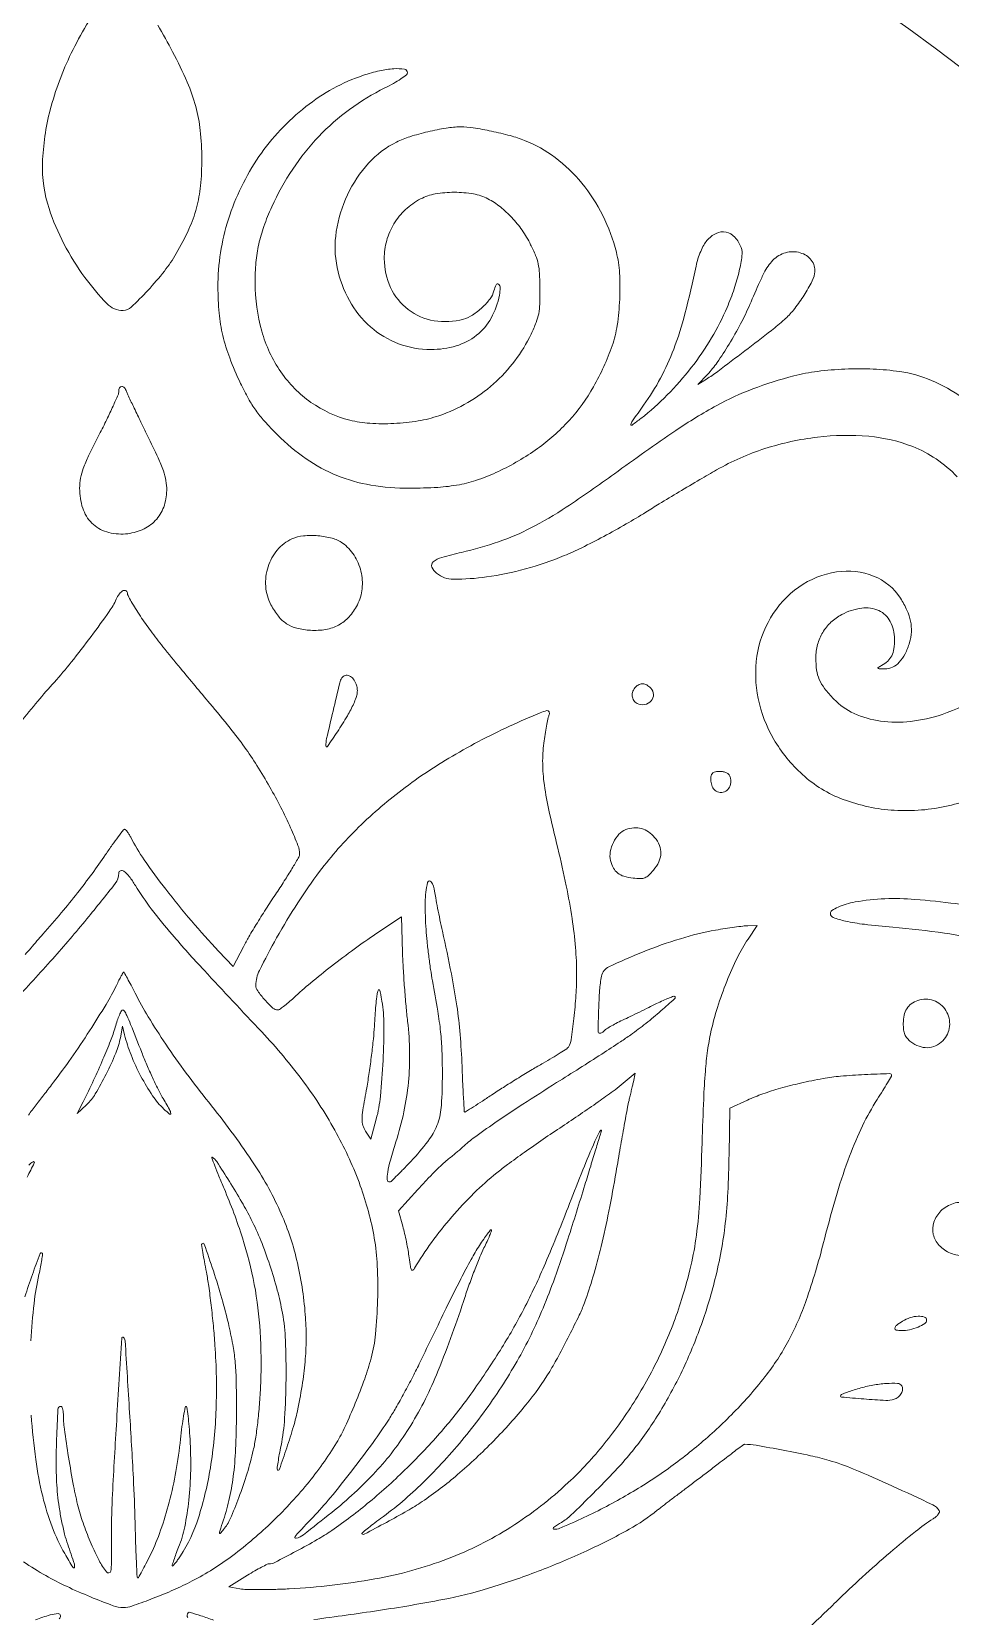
# Model space of a CAD drawing. Header units: millimetres. Extents: x 56222 to 3066687, y -650199 to -121287.
# Drawn here: x 137805.63 to 137811.05, y -183366.03 to -183356.67 of the extents above; entities that cross this region are included whole.
import ezdxf

# ---------------------------------------------------------------- set-up
doc = ezdxf.new("R2010")
doc.units = ezdxf.units.MM
doc.header["$MEASUREMENT"] = 0
doc.layers.add('FURNITURE', color=32, linetype='Continuous', lineweight=9)

msp = doc.modelspace()

# ---------------------------------------------------------------- linework, layer by layer
at = {"layer": 'FURNITURE', "lineweight": 0}
for points in [[(137806.0588, -183356.4722, 0.041078), (137805.8643, -183356.7984, 0.049917), (137805.7404, -183357.1319, 0.055839), (137805.6947, -183357.4464, 0.087744), (137805.7333, -183357.716, 0.041307), (137805.821, -183357.9235, 0.036697), (137805.9446, -183358.1227, 0.035566), (137806.0745, -183358.2768, 0.20259), (137806.1711, -183358.3176, 0.193386), (137806.2177, -183358.2988, 0.014208), (137806.3164, -183358.1987, 0.020709), (137806.4139, -183358.0849, 0.035893), (137806.4837, -183357.9819, 0.023507), (137806.5581, -183357.8377, 0.041404), (137806.6036, -183357.7117, 0.041901), (137806.6274, -183357.581, 0.024739), (137806.6349, -183357.4224, 0.025427), (137806.6259, -183357.2543, 0.040442), (137806.5994, -183357.1127, 0.036931), (137806.5485, -183356.9685, 0.01738), (137806.4628, -183356.7903, 0.012458), (137806.3745, -183356.6316, 0.013539)], [(137811.1249, -183358.8328, 0.051744), (137810.9413, -183358.7307, 0.065211), (137810.7544, -183358.6782, 0.025507), (137810.5985, -183358.6637, 0.020713), (137810.4307, -183358.6637, 0.021127), (137810.2684, -183358.6772, 0.032337), (137810.1299, -183358.7039, 0.026353), (137809.8864, -183358.7813, 0.034717), (137809.6747, -183358.8784, 0.025044), (137809.432, -183359.027, 0.007109), (137809.07, -183359.2819, -0.010065), (137808.7864, -183359.4791, -0.028003), (137808.5774, -183359.602, -0.03555), (137808.3865, -183359.6837, -0.027369), (137808.1686, -183359.7461, 0.014009), (137808.0516, -183359.7762, 0.103781), (137808.0009, -183359.803, 0.325291), (137807.9933, -183359.8331, 0.128016), (137808.0202, -183359.8695, 0.172515), (137808.1209, -183359.905, 0.033656), (137808.3159, -183359.8914, 0.033296), (137808.5452, -183359.844, 0.030194), (137808.7741, -183359.7654, 0.016671), (137808.8775, -183359.7187, 0.007995), (137809.007, -183359.6523, 0.007918), (137809.1401, -183359.5786, 0.011235), (137809.2558, -183359.5086, -0.005339), (137809.3336, -183359.4603, -0.00165), (137809.4517, -183359.3892, -0.001714), (137809.5748, -183359.3163, -0.003327), (137809.6737, -183359.259, -0.051576), (137809.9585, -183359.1334, -0.048625), (137810.2687, -183359.0657, -0.05082), (137810.5711, -183359.0608, -0.072373), (137810.8323, -183359.1219, -0.057217), (137810.9688, -183359.1945, -0.048129), (137811.0943, -183359.3, -0.048494)], [(137811.24, -183360.5919, -0.05918), (137811.0044, -183360.7034, -0.052315), (137810.8185, -183360.7449, -0.064018), (137810.6405, -183360.7425, -0.071286), (137810.4852, -183360.6974, -0.095238), (137810.3657, -183360.6128, -0.024792), (137810.3106, -183360.5495, -0.063676), (137810.2795, -183360.4975, -0.069605), (137810.264, -183360.4422, -0.034372), (137810.2593, -183360.3692, -0.064176), (137810.2697, -183360.2902, -0.069942), (137810.2999, -183360.2189, -0.070405), (137810.3483, -183360.159, -0.066354), (137810.4123, -183360.1134, -0.085468), (137810.5298, -183360.0752, -0.145864), (137810.6311, -183360.09, -0.166814), (137810.6988, -183360.1551, -0.119223), (137810.7238, -183360.2582, -0.034326), (137810.7198, -183360.3159, -0.080526), (137810.7071, -183360.3572, -0.093708), (137810.6836, -183360.3885, -0.059543), (137810.6463, -183360.415, 0.013698), (137810.6268, -183360.4264, 0.490466), (137810.6264, -183360.4309, 0.185357), (137810.6332, -183360.4337, 0.004914), (137810.6666, -183360.4344, 0.114434), (137810.7118, -183360.4244, 0.093031), (137810.752, -183360.395, 0.073839), (137810.7857, -183360.3462, 0.041935), (137810.8121, -183360.2793, 0.05978), (137810.823, -183360.2161, 0.063174), (137810.8184, -183360.1534, 0.056396), (137810.7972, -183360.088, 0.034948), (137810.7589, -183360.017, 0.15909), (137810.6004, -183359.8862, 0.13188), (137810.3821, -183359.8616, 0.116284), (137810.159, -183359.9511, 0.107337), (137809.9917, -183360.1329, 0.096109), (137809.9118, -183360.3598, 0.087105), (137809.9185, -183360.6085, 0.082782), (137810.0113, -183360.8507, 0.075571), (137810.18, -183361.0584, 0.095403), (137810.4212, -183361.2056, 0.07439), (137810.7222, -183361.2694, 0.071517), (137811.0403, -183361.2432, 0.075946), (137811.3311, -183361.1282, 0.019761)], [(137805.5926, -183362.1211, -0.000442), (137805.6255, -183362.0832, -0.00044), (137805.662, -183362.0414, -0.000502), (137805.697, -183362.0014, 0.005823), (137805.8056, -183361.8748, 0.007769), (137805.9011, -183361.7572, 0.00834), (137805.9869, -183361.6441, 0.009035), (137806.0667, -183361.5312, -0.004796), (137806.1064, -183361.4739, -0.007582), (137806.1417, -183361.4256, -0.002745), (137806.1726, -183361.385, -0.232463), (137806.1794, -183361.3817, -0.212001), (137806.1851, -183361.3842, -0.022689), (137806.1945, -183361.3956, -0.0248), (137806.2048, -183361.4109, -0.017452), (137806.215, -183361.429, 0.032749), (137806.2952, -183361.5626, 0.01286), (137806.4222, -183361.736, 0.012326), (137806.5739, -183361.9227, 0.012418), (137806.7343, -183362.1011), (137806.8203, -183362.1923), (137806.8803, -183362.0753, -0.014362), (137806.9125, -183362.0168, -0.004866), (137806.9626, -183361.9334, -0.004834), (137807.0197, -183361.8423, -0.005538), (137807.0762, -183361.7564, 0.005645), (137807.1282, -183361.6771, 0.008243), (137807.1721, -183361.606, 0.004593), (137807.2075, -183361.5454, 0.130301), (137807.2121, -183361.528, 0.093809), (137807.2026, -183361.4779, 0.010945), (137807.1585, -183361.3725, 0.013269), (137807.1012, -183361.2521, 0.012394), (137807.0363, -183361.1321, 0.010168), (137806.9596, -183361.0044, 0.015236), (137806.8871, -183360.8965, 0.013391), (137806.8015, -183360.7837, 0.005842), (137806.6822, -183360.6384, -0.001329), (137806.5082, -183360.4303, -0.005551), (137806.4052, -183360.3036, -0.009004), (137806.3335, -183360.21, -0.012215), (137806.2724, -183360.1228, -0.007196), (137806.2433, -183360.0776, -0.010122), (137806.2187, -183360.0365, -0.006723), (137806.1995, -183360.0015, -0.123254), (137806.1964, -183359.9893, 0.24288), (137806.1883, -183359.9735, 0.279555), (137806.1715, -183359.9723, 0.111842), (137806.1486, -183359.9914, 0.059045), (137806.1296, -183360.0235, -0.050217), (137806.0889, -183360.095, -0.005968), (137805.9814, -183360.2426, -0.007773), (137805.864, -183360.3949, -0.014884), (137805.7644, -183360.5126, 0.008236), (137805.6666, -183360.6252, 0.006323), (137805.5634, -183360.7512, 0.00644)], [(137805.5819, -183365.7076, 0.019565), (137805.7145, -183365.7897, 0.018811), (137805.8353, -183365.8523, 0.012598), (137805.9776, -183365.915, 0.009528), (137806.1114, -183365.9671, 0.08818), (137806.1723, -183365.9779, 0.082537), (137806.222, -183365.9696, 0.008673), (137806.3333, -183365.9294, 0.011451), (137806.4544, -183365.8801, 0.014689), (137806.5633, -183365.8289, 0.042022), (137806.8018, -183365.6818, 0.030946), (137807.0397, -183365.482, 0.030412), (137807.256, -183365.2496, 0.035716), (137807.4302, -183365.0043, 0.028435), (137807.4808, -183364.9092, 0.010902), (137807.5407, -183364.7717, 0.011045), (137807.5962, -183364.6271, 0.019953), (137807.6342, -183364.5061, 0.042555), (137807.6602, -183364.3629, 0.017031), (137807.6723, -183364.164, 0.017183), (137807.6707, -183363.9596, 0.032647), (137807.653, -183363.7961, 0.044309), (137807.5702, -183363.4865, 0.037434), (137807.4304, -183363.1775, 0.035026), (137807.2356, -183362.8733, 0.028936), (137806.9883, -183362.5781, -0.001881), (137806.6484, -183362.2144, -0.00905), (137806.4595, -183362.0032, -0.015784), (137806.3368, -183361.8515, -0.025023), (137806.2427, -183361.7136, 0.025668), (137806.2068, -183361.661, 0.070369), (137806.1749, -183361.6295, 0.245682), (137806.1551, -183361.6264, 0.321946), (137806.1448, -183361.6408, -0.167846), (137806.1235, -183361.7024, -0.005398), (137805.9568, -183361.9103, -0.010175), (137805.7548, -183362.1466, -0.007759), (137805.5245, -183362.3973, 0.00187)], [(137811.3254, -183361.8583, 0.02469), (137810.8439, -183361.7954, 0.062288), (137810.4914, -183361.8108, 0.029882), (137810.438, -183361.8232, 0.036696), (137810.3901, -183361.8413, 0.037977), (137810.3544, -183361.8613, 0.251207), (137810.3451, -183361.8788, 0.316196), (137810.3622, -183361.9032, 0.032362), (137810.4341, -183361.924, 0.024923), (137810.5459, -183361.9428, 0.008045), (137810.713, -183361.9596, -0.015293), (137811.0193, -183361.9951, -0.028353), (137811.2644, -183362.0454, -0.030894)], [(137805.6111, -183363.0696, -0.000199), (137805.6569, -183363.0096, -0.000201), (137805.7088, -183362.9418, -0.000211), (137805.76, -183362.875, 0.011587), (137805.8628, -183362.7343, 0.008118), (137805.9723, -183362.5714, 0.008027), (137806.0698, -183362.4157, 0.02279), (137806.1309, -183362.3033, -0.004812), (137806.1458, -183362.2733, -0.007717), (137806.1592, -183362.2481, -0.002626), (137806.171, -183362.2268, -0.270825), (137806.1738, -183362.2252, -0.274042), (137806.1767, -183362.2269, -0.00105), (137806.1957, -183362.2619, -0.004836), (137806.2171, -183362.3022, -0.002972), (137806.2415, -183362.35, 0.020266), (137806.3186, -183362.4892, 0.011681), (137806.4219, -183362.6505, 0.010894), (137806.5433, -183362.8223, 0.009945), (137806.6758, -183362.9941, -0.020548), (137806.9311, -183363.3403, -0.041979), (137807.0959, -183363.6346, -0.048439), (137807.1947, -183363.9231, -0.038724), (137807.2456, -183364.2479, -0.019224), (137807.2509, -183364.3799, -0.02009), (137807.2458, -183364.5099, -0.018531), (137807.2297, -183364.6482, -0.012364), (137807.2015, -183364.805, -0.019831), (137807.1758, -183364.9089, -0.010493), (137807.1362, -183365.0356, -0.003504), (137807.093, -183365.1612, -0.552246), (137807.081, -183365.164, -0.235216), (137807.0791, -183365.1584, -0.0028), (137807.0848, -183365.1195, -0.007688), (137807.0923, -183365.0741, -0.004861), (137807.1025, -183365.0213, 0.034654), (137807.1237, -183364.86, 0.01271), (137807.132, -183364.6301, 0.012698), (137807.1286, -183364.4003, 0.034969), (137807.1108, -183364.2393, 0.020299), (137807.0803, -183364.103, 0.014974), (137807.0359, -183363.955, 0.015033), (137806.9831, -183363.8108, 0.021345), (137806.927, -183363.6863, 0.014986), (137806.8712, -183363.5834, 0.008393), (137806.7976, -183363.4615, 0.004191), (137806.723, -183363.3447, 0.110555), (137806.6966, -183363.3189, 0.709692), (137806.6937, -183363.3212, 0.003759), (137806.7116, -183363.3699, 0.007329), (137806.7353, -183363.4303, 0.004), (137806.7661, -183363.5039, -0.023537), (137806.8751, -183363.7953, -0.031168), (137806.9446, -183364.0697, -0.031493), (137806.9791, -183364.3484, -0.024842), (137806.9823, -183364.6524, -0.008435), (137806.976, -183364.7647, -0.009025), (137806.966, -183364.8742, -0.009637), (137806.9533, -183364.9724, -0.019249), (137806.9388, -183365.0494, -0.018596), (137806.9025, -183365.185, -0.014831), (137806.8536, -183365.3283, -0.013312), (137806.8026, -183365.4542, -0.072067), (137806.7638, -183365.5167, -0.011948), (137806.743, -183365.5402, -0.67445), (137806.7391, -183365.5387, -0.084802), (137806.7409, -183365.526, -0.001522), (137806.7626, -183365.4607, 0.027581), (137806.799, -183365.3286, 0.02404), (137806.8226, -183365.187, 0.019754), (137806.8356, -183365.0198, 0.009838), (137806.8395, -183364.8073, 0.004933), (137806.8375, -183364.6322, 0.018275), (137806.8312, -183364.522, 0.022462), (137806.8175, -183364.4243, 0.01057), (137806.7915, -183364.2995, 0.013987), (137806.7536, -183364.1537, 0.009571), (137806.7029, -183363.9903, 0.00303), (137806.6493, -183363.8322, 0.564535), (137806.6355, -183363.8293, 0.229915), (137806.6339, -183363.8342, 0.001474), (137806.6412, -183363.8812, 0.005471), (137806.6503, -183363.9352, 0.003415), (137806.6621, -183363.9983, -0.013624), (137806.6756, -183364.0794, -0.005327), (137806.69, -183364.1921, -0.005268), (137806.703, -183364.3145, -0.006529), (137806.7124, -183364.4286, -0.025388), (137806.7193, -183364.8061, -0.032484), (137806.6855, -183365.1522, -0.036489), (137806.6146, -183365.4481, -0.066332), (137806.5087, -183365.6727, -0.009223), (137806.4922, -183365.6972, -0.01578), (137806.4775, -183365.7169, -0.009887), (137806.465, -183365.732, -0.435673), (137806.4613, -183365.7321, -0.280154), (137806.4602, -183365.7273, -0.003813), (137806.4699, -183365.6974, -0.009445), (137806.4824, -183365.6623, -0.00591), (137806.4982, -183365.6217, 0.046636), (137806.5341, -183365.5017, 0.02316), (137806.5581, -183365.3444, 0.021487), (137806.5691, -183365.167, 0.019619), (137806.5653, -183364.9838, 0.005776), (137806.5601, -183364.9095, 0.009556), (137806.5537, -183364.847, 0.003626), (137806.5469, -183364.7946, 0.375094), (137806.5418, -183364.7901, 0.362043), (137806.5365, -183364.7945, 0.003551), (137806.5273, -183364.847, 0.009439), (137806.5179, -183364.9095, 0.00573), (137806.5091, -183364.9838, -0.017545), (137806.4821, -183365.1738, -0.019272), (137806.4424, -183365.3554, -0.020481), (137806.3919, -183365.5216, -0.028799), (137806.3326, -183365.6647, -0.005534), (137806.3053, -183365.7195, -0.009502), (137806.2812, -183365.7645, -0.003807), (137806.2602, -183365.8013, -0.49235), (137806.2557, -183365.8019, -0.186498), (137806.2527, -183365.7951, -0.000627), (137806.2484, -183365.7037, -0.003281), (137806.2444, -183365.5997, -0.002036), (137806.2409, -183365.4775, 0.007098), (137806.2308, -183365.213, 0.002383), (137806.2087, -183364.8271, 0.00026), (137806.1821, -183364.4025, 0.182572), (137806.1729, -183364.3822, 0.645855), (137806.1625, -183364.3861, 0.000287), (137806.1324, -183364.8728, 0.002373), (137806.1078, -183365.3075, 0.012934), (137806.1017, -183365.5431, -0.001585), (137806.1012, -183365.7129, -0.032128), (137806.0976, -183365.7642, -0.358916), (137806.087, -183365.774, -0.245395), (137806.0714, -183365.7669, -0.046491), (137806.0288, -183365.7009, -0.01793), (137805.9819, -183365.6023, -0.0176), (137805.9385, -183365.4914, -0.021048), (137805.9057, -183365.384, -0.016846), (137805.878, -183365.2602, -0.006825), (137805.8483, -183365.0898, -0.005913), (137805.8237, -183364.9239, -0.033863), (137805.8177, -183364.8352, 0.030671), (137805.8167, -183364.818, 0.047587), (137805.8134, -183364.8034, 0.06066), (137805.8087, -183364.7932, 0.259502), (137805.8031, -183364.7901, 0.398261), (137805.786, -183364.8063, 0.004292), (137805.7778, -183364.983, 0.012337), (137805.7755, -183365.1618, 0.020993), (137805.7835, -183365.311, 0.014921), (137805.7929, -183365.3855, 0.01116), (137805.8075, -183365.4669, 0.011344), (137805.825, -183365.5441, 0.021742), (137805.8431, -183365.605, -0.002164), (137805.8827, -183365.7214, -0.15795), (137805.8829, -183365.7413, -0.647851), (137805.8747, -183365.7422, -0.004243), (137805.8261, -183365.6594, -0.040209), (137805.7517, -183365.5023, -0.030827), (137805.6956, -183365.3207, -0.026057), (137805.6549, -183365.1046, -0.015119), (137805.6275, -183364.8418, -0.018633)], [(137805.6036, -183363.4356, 0.008982), (137805.6459, -183363.3523, 0.713847), (137805.6387, -183363.3451, 0.123919), (137805.6142, -183363.3659, 0.004747)], [(137805.6265, -183364.4021, -0.013746), (137805.6447, -183364.1821, -0.028369), (137805.6734, -183364.0118, 0.007344), (137805.6832, -183363.9655, 0.011339), (137805.6902, -183363.9252, 0.00584), (137805.6949, -183363.8914, 0.231757), (137805.6925, -183363.8845, 0.545908), (137805.6803, -183363.8872, 0.003488), (137805.635, -183364.0113, 0.010314), (137805.591, -183364.1427, 0.013303)], [(137810.1898, -183366.1247, 0.002593), (137810.2877, -183366.0322, 0.003043), (137810.3795, -183365.9435, -0.008707), (137810.5333, -183365.7982, -0.007883), (137810.6973, -183365.6533, -0.007855), (137810.8477, -183365.5286, -0.0262), (137810.9517, -183365.4536, 0.035122), (137810.969, -183365.4407, 0.052886), (137810.9818, -183365.427, 0.068452), (137810.9888, -183365.4146, 0.236099), (137810.988, -183365.4056, 0.145396), (137810.9488, -183365.3707, 0.003069), (137810.7109, -183365.2606, 0.007368), (137810.4818, -183365.1603, 0.029175), (137810.3369, -183365.1091, 0.017252), (137810.2273, -183365.0814, 0.005871), (137810.0664, -183365.0487, 0.0044), (137809.9071, -183365.0198, 0.042824), (137809.8389, -183365.0139, 0.156869), (137809.8339, -183365.0155, 0.001657), (137809.8042, -183365.0369, 0.005071), (137809.7702, -183365.0622, 0.003251), (137809.7312, -183365.0923, -0.001795), (137809.6829, -183365.1296, -0.000821), (137809.6197, -183365.178, -0.000813), (137809.553, -183365.2287, -0.001122), (137809.4929, -183365.274, 0.00084), (137809.438, -183365.3154, 0.001032), (137809.3869, -183365.3543, 0.000854), (137809.3441, -183365.3871, 0.007493), (137809.3253, -183365.4019, -0.04499), (137809.1567, -183365.516, -0.017829), (137808.907, -183365.6427, -0.017117), (137808.6195, -183365.7641, -0.017767), (137808.328, -183365.8639, -0.026129), (137808.0579, -183365.9306, -0.010108), (137807.6777, -183365.9957, -0.005493), (137807.2958, -183366.0489, -0.124086)], [(137805.793, -183366.0453, 0.191889), (137805.8005, -183366.0265, 0.437362), (137805.7866, -183366.0136, 0.049342), (137805.7392, -183366.0221, 0.022563), (137805.654, -183366.0504, 0.003757)], [(137806.7047, -183366.0529, 0.011594), (137806.6295, -183366.0264, 0.005649), (137806.5662, -183366.0064, 0.276443), (137806.5538, -183366.0095, 0.376657), (137806.5521, -183366.0369, 0.013904)]]:
    msp.add_lwpolyline(points, format="xyb", dxfattribs=at)
for points in [[(137807.5884, -183356.9286, 0.085276), (137807.2484, -183357.1138, 0.075227), (137806.9724, -183357.4089, 0.073807), (137806.792, -183357.7783, 0.076894), (137806.7301, -183358.1788, 0.023296), (137806.7372, -183358.3326, 0.034248), (137806.759, -183358.466, 0.033264), (137806.7994, -183358.5981, 0.020372), (137806.8634, -183358.7479, 0.014461), (137806.9102, -183358.8392, 0.029965), (137806.9529, -183358.907, 0.028617), (137807.0046, -183358.9711, 0.012066), (137807.081, -183359.0513, 0.044581), (137807.2513, -183359.1938, 0.055632), (137807.4326, -183359.292, 0.054949), (137807.6329, -183359.3487, 0.041976), (137807.8601, -183359.3673, 0.014418), (137808.0276, -183359.3621, 0.031596), (137808.1549, -183359.3464, 0.03658), (137808.267, -183359.3167, 0.027344), (137808.3855, -183359.2684, 0.043934), (137808.6161, -183359.1334, 0.054614), (137808.8017, -183358.9685, 0.054745), (137808.9469, -183358.7676, 0.044461), (137809.0572, -183358.5257, 0.048538), (137809.0868, -183358.4056, 0.025077), (137809.1015, -183358.2515, 0.025074), (137809.1006, -183358.0964, 0.047762), (137809.0818, -183357.9733, 0.053713), (137809.0017, -183357.7565, 0.056517), (137808.8783, -183357.5658, 0.058883), (137808.7207, -183357.4142, 0.068901), (137808.5399, -183357.3128, 0.027878), (137808.4555, -183357.2851, 0.013618), (137808.3453, -183357.2588, 0.013272), (137808.237, -183357.239, 0.039746), (137808.162, -183357.2334, 0.038971), (137808.0776, -183357.2404, 0.018013), (137807.9695, -183357.2619, 0.018014), (137807.8632, -183357.2911, 0.038906), (137807.7846, -183357.3228, 0.093968), (137807.6197, -183357.4475, 0.073535), (137807.4948, -183357.6344, 0.072842), (137807.4284, -183357.8514, 0.088709), (137807.4338, -183358.0635, 0.075607), (137807.5061, -183358.2594, 0.08688), (137807.631, -183358.4146, 0.09039), (137807.7966, -183358.5137, 0.090117), (137807.9867, -183358.5482, 0.071311), (137808.1363, -183358.5267, 0.096899), (137808.2571, -183358.4641, 0.099616), (137808.3431, -183358.3622, 0.079355), (137808.3917, -183358.2264, 0.040323), (137808.3963, -183358.1829, 0.240508), (137808.3867, -183358.1629, 0.470899), (137808.3724, -183358.1662, 0.053912), (137808.3593, -183358.2017, -0.101709), (137808.3368, -183358.2485, -0.043341), (137808.2898, -183358.3002, -0.043056), (137808.2329, -183358.3444, -0.075932), (137808.1787, -183358.3688, -0.10886), (137808.0056, -183358.3781, -0.123242), (137807.8533, -183358.3123, -0.122527), (137807.7493, -183358.182, -0.106821), (137807.7117, -183358.0113, -0.069124), (137807.726, -183357.9046, -0.068836), (137807.769, -183357.8056, -0.06847), (137807.8374, -183357.7215, -0.067183), (137807.9265, -183357.6585, -0.078429), (137808.0131, -183357.6292, -0.042225), (137808.1257, -183357.6196, -0.042257), (137808.2381, -183357.6291, -0.080055), (137808.3239, -183357.6583, -0.045074), (137808.397, -183357.7061, -0.038154), (137808.4649, -183357.7686, -0.036534), (137808.5253, -183357.8437, -0.033603), (137808.5759, -183357.9289, -0.019558), (137808.605, -183357.9923, -0.045931), (137808.6204, -183358.042, -0.038722), (137808.6278, -183358.0985, -0.01061), (137808.6306, -183358.1885, -0.010573), (137808.6296, -183358.2799, -0.040081), (137808.6233, -183358.3367, -0.045782), (137808.6083, -183358.3879, -0.016851), (137808.5784, -183358.457, -0.051209), (137808.4828, -183358.6148, -0.049611), (137808.3563, -183358.7516, -0.049378), (137808.2047, -183358.8614, -0.049732), (137808.0348, -183358.939, -0.0419), (137807.9124, -183358.9697, -0.027985), (137807.7687, -183358.9849, -0.02817), (137807.6262, -183358.984, -0.047056), (137807.5079, -183358.9653, -0.090279), (137807.2793, -183358.8602, -0.089495), (137807.1015, -183358.6809, -0.083479), (137806.9889, -183358.4394, -0.066345), (137806.9496, -183358.1539, -0.023194), (137806.9546, -183358.0334, -0.03201), (137806.971, -183357.9263, -0.031514), (137807.0012, -183357.821, -0.021498), (137807.048, -183357.7055, -0.039186), (137807.1719, -183357.4822, -0.043856), (137807.325, -183357.2899, -0.044637), (137807.5068, -183357.13, -0.043437), (137807.7156, -183357.0033, 0.013699), (137807.7667, -183356.9763, 0.020276), (137807.8098, -183356.9496, 0.016141), (137807.8428, -183356.9258, 0.23197), (137807.849, -183356.9131, 0.373604), (137807.831, -183356.8924, 0.050051), (137807.7685, -183356.8899, 0.040335), (137807.6833, -183356.9019, 0.026964)], [(137809.6163, -183357.9042, 0.050483), (137809.5978, -183357.9313, 0.023984), (137809.5794, -183357.9693, 0.023051), (137809.5635, -183358.0123, 0.025925), (137809.5522, -183358.0549, -0.011728), (137809.4862, -183358.3375, -0.026846), (137809.4202, -183358.546, -0.033306), (137809.3428, -183358.7164, -0.03216), (137809.2426, -183358.877, 0.00208), (137809.1766, -183358.9698, 0.103834), (137809.1678, -183358.9903, 0.682915), (137809.1742, -183358.9944, 0.008837), (137809.2268, -183358.955, 0.03266), (137809.3824, -183358.8166, 0.029809), (137809.5239, -183358.6551, 0.030068), (137809.6439, -183358.4795, 0.034928), (137809.7354, -183358.2991, 0.018794), (137809.7771, -183358.189, 0.023676), (137809.8069, -183358.0842, 0.023892), (137809.8232, -183357.9958, 0.119931), (137809.818, -183357.9461, 0.097938), (137809.7813, -183357.8847, 0.159418), (137809.7292, -183357.8548, 0.16484), (137809.6707, -183357.862, 0.106051)], [(137810.014, -183358.0135, 0.043356), (137809.984, -183358.0466, 0.039517), (137809.9591, -183358.0854, 0.018849), (137809.9286, -183358.1478, 0.002463), (137809.8695, -183358.2831, -0.019676), (137809.8151, -183358.3969, -0.015041), (137809.7471, -183358.5169, -0.015148), (137809.6773, -183358.6243, -0.039277), (137809.6189, -183358.6958), (137809.5618, -183358.7555), (137809.6134, -183358.7231, 0.021397), (137809.6802, -183358.6773, 0.001991), (137809.8395, -183358.5564, 0.002345), (137809.9966, -183358.4351, 0.015172), (137810.0736, -183358.3712, 0.044209), (137810.1267, -183358.3152, 0.022409), (137810.1838, -183358.2363, 0.021493), (137810.2316, -183358.1563, 0.075257), (137810.2519, -183358.0999, 0.19476), (137810.2382, -183358.0285, 0.16345), (137810.1774, -183357.9801, 0.138564), (137810.0912, -183357.9738, 0.137091)], [(137806.1448, -183358.7957, -0.102233), (137806.1406, -183358.8159, -0.004406), (137806.111, -183358.8828, -0.007364), (137806.0739, -183358.9618, -0.005167), (137806.0298, -183359.0496, 0.005355), (137805.9662, -183359.1765, 0.026136), (137805.9348, -183359.2505, 0.043746), (137805.9195, -183359.3076, 0.041124), (137805.9139, -183359.3678, 0.081314), (137805.9319, -183359.4849, 0.119047), (137805.9863, -183359.5733, 0.123613), (137806.0733, -183359.625, 0.091918), (137806.1848, -183359.637, 0.083242), (137806.283, -183359.6127, 0.101401), (137806.3605, -183359.5585, 0.102256), (137806.4099, -183359.4786, 0.085983), (137806.4277, -183359.3805, 0.045078), (137806.4229, -183359.3226, 0.041184), (137806.4078, -183359.2647, 0.024384), (137806.3766, -183359.1879, 0.005187), (137806.3144, -183359.0578, -0.001491), (137806.2701, -183358.9666, -0.00209), (137806.231, -183358.8848, -0.001239), (137806.1986, -183358.8157, -0.027992), (137806.1904, -183358.7953, 0.088885), (137806.1785, -183358.7735, 0.228969), (137806.1627, -183358.766, 0.285432), (137806.1497, -183358.7742, 0.112981)], [(137807.1669, -183359.6668, 0.112213), (137807.0806, -183359.7323, 0.097747), (137807.0258, -183359.8318, 0.095724), (137807.0122, -183359.9466, 0.102426), (137807.043, -183360.0552, 0.045532), (137807.0869, -183360.1234, 0.083342), (137807.1356, -183360.1679, 0.083235), (137807.1961, -183360.1941, 0.045316), (137807.2764, -183360.2064, 0.057606), (137807.3668, -183360.2016, 0.082454), (137807.4426, -183360.1754, 0.084884), (137807.5042, -183360.1268, 0.064964), (137807.5531, -183360.0561, 0.094497), (137807.5812, -183359.9608, 0.083948), (137807.574, -183359.8576, 0.084073), (137807.5334, -183359.7626, 0.09521), (137807.465, -183359.6909, 0.090322), (137807.4045, -183359.6626, 0.044486), (137807.3205, -183359.6482, 0.044345), (137807.2343, -183359.6489, 0.082332)], [(137807.4612, -183360.4873, 0.079519), (137807.4488, -183360.5172, 0.001479), (137807.4093, -183360.6834, 0.001957), (137807.3718, -183360.8464, 0.056376), (137807.367, -183360.889, 0.732236), (137807.3764, -183360.892, 0.007122), (137807.4352, -183360.8053, 0.011555), (137807.494, -183360.7114, 0.028075), (137807.5317, -183360.6388, 0.023603), (137807.5456, -183360.6038, 0.051073), (137807.5521, -183360.5756, 0.061842), (137807.5521, -183360.5503, 0.054112), (137807.5461, -183360.5246, 0.083607), (137807.5291, -183360.4939, 0.121874), (137807.5048, -183360.4751, 0.170228), (137807.4802, -183360.4732, 0.191449)], [(137809.1951, -183360.5416, 0.107233), (137809.1793, -183360.5663, 0.114366), (137809.1756, -183360.5947, 0.120982), (137809.1847, -183360.6206, 0.12992), (137809.2046, -183360.6386, 0.163762), (137809.2486, -183360.6452, 0.169038), (137809.2869, -183360.6238, 0.189231), (137809.3011, -183360.5854, 0.19337), (137809.2851, -183360.548, 0.060827), (137809.2613, -183360.5294, 0.118506), (137809.2385, -183360.5222, 0.131283), (137809.2165, -183360.5264, 0.083649)], [(137808.5203, -183360.742, 0.025613), (137808.1551, -183360.9253, 0.031308), (137807.8353, -183361.1344, 0.033216), (137807.5606, -183361.3695, 0.037127), (137807.3303, -183361.631, 0.019101), (137807.2015, -183361.8153, 0.015259), (137807.0767, -183362.023, 0.011455), (137806.9745, -183362.2157, 0.116709), (137806.9539, -183362.3031, 0.156949), (137806.9646, -183362.3364, 0.026415), (137807.007, -183362.3894, 0.025093), (137807.0546, -183362.4376, 0.191071), (137807.0838, -183362.4488, 0.151654), (137807.0936, -183362.4456, 0.009903), (137807.118, -183362.4276, 0.01367), (137807.1464, -183362.4045, 0.009738), (137807.1771, -183362.3771, -0.013809), (137807.2767, -183362.2896, -0.007982), (137807.4011, -183362.1897, -0.00779), (137807.5344, -183362.0892, -0.00952), (137807.6624, -183361.9996), (137807.8126, -183361.8986), (137807.8195, -183362.1092, 0.006256), (137807.8239, -183362.2041, 0.00385), (137807.8312, -183362.3158, 0.00386), (137807.8402, -183362.4261, 0.006895), (137807.8495, -183362.5166, -0.025328), (137807.8615, -183362.6991, -0.027835), (137807.8543, -183362.8761, -0.027881), (137807.8275, -183363.051, -0.025582), (137807.7809, -183363.227, 0.008388), (137807.748, -183363.3361, 0.029409), (137807.7322, -183363.4077, 0.049913), (137807.7295, -183363.4518, 0.402361), (137807.7429, -183363.4646, 0.192659), (137807.752, -183363.461, 0.003464), (137807.7905, -183363.4237, 0.008087), (137807.8349, -183363.3788, 0.005243), (137807.8849, -183363.3255, 0.026396), (137807.9797, -183363.2104, 0.077068), (137808.0274, -183363.1196, 0.066334), (137808.049, -183363.011, 0.016054), (137808.0549, -183362.8277, 0.009361), (137808.0523, -183362.6903, 0.017067), (137808.0443, -183362.5785, 0.014401), (137808.0276, -183362.4555, 0.004817), (137807.9964, -183362.2768, -0.009231), (137807.9852, -183362.2095, -0.005217), (137807.9741, -183362.1276, -0.005206), (137807.9646, -183362.0447, -0.008518), (137807.9584, -183361.9743, -0.020741), (137807.9538, -183361.8128, -0.051726), (137807.9675, -183361.6956, -0.662988), (137807.9886, -183361.6918, -0.112376), (137808.0092, -183361.7471, 0.01165), (137808.0153, -183361.786, 0.003186), (137808.0267, -183361.8471, 0.003219), (137808.0406, -183361.9162, 0.00335), (137808.0552, -183361.9842, -0.005498), (137808.1079, -183362.2352, -0.012999), (137808.1402, -183362.4235, -0.015383), (137808.1595, -183362.5929, -0.011516), (137808.1707, -183362.7804, 0.002247), (137808.175, -183362.8843, 0.003742), (137808.1796, -183362.9718, 0.000564), (137808.1844, -183363.0489, 0.395963), (137808.1871, -183363.0515, 0.142046), (137808.1918, -183363.0501, 0.000577), (137808.2384, -183363.0205, 0.002818), (137808.2912, -183362.9865, 0.001763), (137808.3527, -183362.9461, -0.004773), (137808.4236, -183362.9001, -0.003209), (137808.5055, -183362.8488, -0.003232), (137808.5853, -183362.8002, -0.006395), (137808.6495, -183362.7629, 0.005598), (137808.703, -183362.7318, 0.007897), (137808.75, -183362.7028, 0.004955), (137808.7887, -183362.6776, 0.102243), (137808.7984, -183362.6677, 0.107759), (137808.8147, -183362.6244, 0.008048), (137808.831, -183362.4987, 0.012015), (137808.8433, -183362.3614, 0.016463), (137808.8473, -183362.2374, 0.021121), (137808.8406, -183362.0803, 0.015914), (137808.8204, -183361.9086, 0.01389), (137808.786, -183361.7157, 0.008915), (137808.7359, -183361.4938, -0.006706), (137808.6816, -183361.2583, -0.02177), (137808.6545, -183361.1003, -0.031646), (137808.6467, -183360.9768, -0.036816), (137808.6555, -183360.8594, -0.004757), (137808.6635, -183360.8089, -0.005769), (137808.6719, -183360.7618, -0.004925), (137808.6799, -183360.7223, -0.039259), (137808.6852, -183360.7045, 0.213721), (137808.6843, -183360.687, 0.342215), (137808.6714, -183360.681, 0.044702), (137808.6319, -183360.6938, 0.00284)], [(137809.6515, -183361.0481, 0.163016), (137809.6399, -183361.0715, 0.079998), (137809.6406, -183361.1051, 0.078808), (137809.6519, -183361.1373, 0.14718), (137809.6713, -183361.1566, 0.141285), (137809.7039, -183361.1636, 0.152204), (137809.7341, -183361.1518, 0.142016), (137809.7536, -183361.1241, 0.118684), (137809.7571, -183361.0881, 0.060284), (137809.7518, -183361.0684, 0.107833), (137809.7425, -183361.0545, 0.105489), (137809.728, -183361.0457, 0.055949), (137809.7075, -183361.0409, 0.028384), (137809.6899, -183361.0399, 0.032536), (137809.673, -183361.0409, 0.034438), (137809.6591, -183361.0437, 0.130786)], [(137809.1373, -183361.3836, 0.119014), (137809.0971, -183361.4108, 0.07078), (137809.0644, -183361.4588, 0.06977), (137809.046, -183361.5149, 0.106301), (137809.0478, -183361.5659, 0.059478), (137809.0648, -183361.6104, 0.106557), (137809.0897, -183361.6402, 0.096082), (137809.1267, -183361.6591, 0.041835), (137809.181, -183361.6698, 0.024538), (137809.2239, -183361.6726, 0.09675), (137809.2499, -183361.6679, 0.098932), (137809.2719, -183361.6538, 0.026294), (137809.3005, -183361.6233, 0.063862), (137809.3325, -183361.5736, 0.101979), (137809.3445, -183361.5247, 0.107051), (137809.336, -183361.4767, 0.07601), (137809.3078, -183361.4298, 0.068541), (137809.2715, -183361.3965, 0.085393), (137809.2301, -183361.3773, 0.085826), (137809.1849, -183361.3731, 0.070037)], [(137809.6678, -183361.9773, 0.029614), (137809.4598, -183362.0277, 0.0217), (137809.2359, -183362.107, 0.014479), (137809.0378, -183362.1938, 0.237421), (137808.9945, -183362.2492, 0.03055), (137808.9832, -183362.332, 0.010806), (137808.9769, -183362.4516, 0.003442), (137808.9739, -183362.5764, 0.419308), (137808.984, -183362.5867, 0.079589), (137808.9909, -183362.5856, 0.053407), (137808.9983, -183362.5823, 0.052572), (137809.0048, -183362.5774, 0.069113), (137809.0096, -183362.5717, -0.116334), (137809.0176, -183362.5637, -0.007969), (137809.0453, -183362.5471, -0.011038), (137809.0795, -183362.5284, -0.00805), (137809.1182, -183362.5092, 0.001229), (137809.1635, -183362.4874, 0.000707), (137809.218, -183362.4609, 0.000707), (137809.2727, -183362.4342, 0.001182), (137809.3186, -183362.4115, -0.007745), (137809.3578, -183362.3928, -0.012334), (137809.392, -183362.3781, -0.006219), (137809.4208, -183362.367, -0.293316), (137809.4266, -183362.3683, -0.42934), (137809.4263, -183362.3818, -0.004143), (137809.345, -183362.4539, -0.011672), (137809.2557, -183362.5282, -0.013101), (137809.1663, -183362.5954, -0.009326), (137809.1064, -183362.6364, -0.001748), (137808.9951, -183362.7089, -0.00187), (137808.8644, -183362.7927, -0.00171), (137808.7292, -183362.8781, 0.004069), (137808.5296, -183363.0054, 0.006851), (137808.3645, -183363.1159, 0.007414), (137808.2366, -183363.2069, 0.033112), (137808.1662, -183363.2661, -0.014843), (137808.1553, -183363.2759, -0.002732), (137808.1347, -183363.2934, -0.002932), (137808.1103, -183363.3135, -0.002665), (137808.0849, -183363.334, 0.021704), (137808.0532, -183363.3615, 0.006438), (137808.0073, -183363.4063, 0.006446), (137807.9569, -183363.458, 0.006912), (137807.909, -183363.5098), (137807.796, -183363.6355), (137807.8214, -183363.7265, -0.011485), (137807.8319, -183363.7682, -0.00671), (137807.8428, -183363.8186, -0.006707), (137807.8523, -183363.8693, -0.011299), (137807.8587, -183363.9122, 0.006116), (137807.8661, -183363.9648, 0.07857), (137807.8721, -183363.9837, 0.457509), (137807.8797, -183363.9856, 0.106346), (137807.89, -183363.9746, -0.023344), (137807.991, -183363.8216, -0.02027), (137808.1104, -183363.6711, -0.020343), (137808.241, -183363.5313, -0.024067), (137808.3758, -183363.4107, -0.012497), (137808.439, -183363.3619, -0.003715), (137808.538, -183363.2905, -0.003724), (137808.6505, -183363.212, -0.004014), (137808.7613, -183363.137, 0.003168), (137808.8696, -183363.0642, 0.003423), (137808.9741, -183362.9918, 0.003229), (137809.0629, -183362.9285, 0.016457), (137809.1109, -183362.8914), (137809.1935, -183362.8229), (137809.1823, -183362.8727, -0.001378), (137809.1769, -183362.896, -0.000691), (137809.1701, -183362.9255, -0.000686), (137809.1628, -183362.9559, -0.001015), (137809.1564, -183362.9826, 0.013869), (137809.148, -183363.0224, 0.001033), (137809.1281, -183363.1314, 0.001431), (137809.105, -183363.2615, 0.001086), (137809.0805, -183363.4044, -0.007181), (137809.0374, -183363.638, -0.010001), (137808.9916, -183363.8457, -0.011264), (137808.9436, -183364.0267, -0.01788), (137808.8935, -183364.179, -0.023817), (137808.863, -183364.251, -0.00528), (137808.8037, -183364.3709, -0.005784), (137808.7397, -183364.4935, -0.013424), (137808.6882, -183364.5835, -0.035236), (137808.5478, -183364.7814, -0.021891), (137808.3576, -183364.9934, -0.021611), (137808.1448, -183365.1926, -0.029169), (137807.9351, -183365.3524, -0.017842), (137807.8478, -183365.4068, -0.007188), (137807.725, -183365.4749, -0.001566), (137807.5938, -183365.5449, -0.329093), (137807.5803, -183365.5428, -0.438185), (137807.5805, -183365.5383, -0.003729), (137807.61, -183365.5137, -0.009627), (137807.646, -183365.4851, -0.005702), (137807.69, -183365.4524, 0.036941), (137807.9397, -183365.2413, 0.027345), (137808.1838, -183364.9742, 0.026804), (137808.403, -183364.6749, 0.030687), (137808.5783, -183364.3668, 0.016035), (137808.6491, -183364.2096, 0.011731), (137808.718, -183364.0311, 0.008683), (137808.7957, -183363.8023, 0.003334), (137808.896, -183363.4818, -0.000064), (137808.9301, -183363.3705, -0.00009), (137808.9605, -183363.2711, -0.000053), (137808.9862, -183363.1873, -0.001219), (137808.9936, -183363.1634, 0.894879), (137808.9874, -183363.1606, 0.027739), (137808.9552, -183363.2241, 0.007222), (137808.8842, -183363.3928, 0.004498), (137808.8055, -183363.5925, -0.009252), (137808.663, -183363.9444, -0.018615), (137808.5353, -183364.2152, -0.02063), (137808.397, -183364.4573, -0.01467), (137808.2232, -183364.7171, -0.024272), (137808.051, -183364.9357, -0.01978), (137807.8467, -183365.1526, -0.019734), (137807.6252, -183365.3533, -0.023751), (137807.4014, -183365.5231, -0.020323), (137807.316, -183365.5768, -0.007672), (137807.1925, -183365.6451, -0.003459), (137807.0654, -183365.7118, -0.119429), (137807.0327, -183365.7197, 0.114813), (137807.0209, -183365.7225, 0.006612), (137806.9873, -183365.7396, 0.009788), (137806.9476, -183365.7614, 0.007019), (137806.9042, -183365.7873), (137806.7942, -183365.855), (137806.8593, -183365.8672, 0.039492), (137806.8975, -183365.8712, 0.006502), (137806.9718, -183365.8723, 0.007114), (137807.0594, -183365.8712, 0.006229), (137807.1509, -183365.8676, 0.031335), (137807.6569, -183365.8094, 0.046777), (137808.0857, -183365.6905, 0.050654), (137808.459, -183365.503, 0.046718), (137808.7982, -183365.2399, 0.034894), (137809.0099, -183365.0115, 0.031009), (137809.1971, -183364.7471, 0.030702), (137809.352, -183364.4587, 0.032424), (137809.4671, -183364.1585, 0.017643), (137809.5215, -183363.9592, 0.025332), (137809.5543, -183363.7792, 0.019136), (137809.5742, -183363.5629, 0.005734), (137809.588, -183363.2322, -0.002686), (137809.5971, -183362.9753, -0.009567), (137809.607, -183362.8111, -0.014528), (137809.6203, -183362.6888, -0.019197), (137809.6399, -183362.5786, -0.023191), (137809.6786, -183362.4334, -0.018407), (137809.7333, -183362.2806, -0.018845), (137809.7961, -183362.1393, -0.034462), (137809.8592, -183362.0302), (137809.9135, -183361.9498), (137809.8582, -183361.9513, 0.021573), (137809.8283, -183361.9534, 0.005311), (137809.7794, -183361.9596, 0.005427), (137809.7235, -183361.9678, 0.005405)], [(137807.6721, -183362.3457, 0.030555), (137807.6676, -183362.3712, 0.004825), (137807.6623, -183362.4219, 0.00534), (137807.6574, -183362.4819, 0.004644), (137807.6534, -183362.5448, -0.012049), (137807.6476, -183362.6193, -0.005517), (137807.6367, -183362.7163, -0.005459), (137807.6229, -183362.8181, -0.007503), (137807.6081, -183362.9093, 0.003234), (137807.5855, -183363.0413, 0.034531), (137807.5805, -183363.0954, 0.083667), (137807.5855, -183363.1304, 0.067789), (137807.6018, -183363.1646), (137807.6325, -183363.2115), (137807.6646, -183363.0928, 0.041899), (137807.6893, -183362.9579, 0.012182), (137807.7045, -183362.7471, 0.012231), (137807.7095, -183362.5355, 0.040933), (137807.6981, -183362.3973, 0.005253), (137807.6894, -183362.3479, 0.070402), (137807.6835, -183362.3305, 0.604222), (137807.678, -183362.3304, 0.066589)], [(137806.1237, -183362.5501, -0.021332), (137806.0959, -183362.6316, -0.008608), (137806.0514, -183362.7403, -0.008001), (137805.9963, -183362.8634, -0.00685), (137805.9343, -183362.9912), (137805.8998, -183363.0601), (137805.9548, -183363.0084, 0.069983), (137806.0063, -183362.9445, 0.017892), (137806.0705, -183362.8276, 0.018729), (137806.127, -183362.7042, 0.051456), (137806.1542, -183362.6125), (137806.1672, -183362.5437), (137806.1795, -183362.5953, 0.036958), (137806.2171, -183362.7141, 0.026243), (137806.2759, -183362.8409, 0.026634), (137806.3443, -183362.9552, 0.056041), (137806.4113, -183363.034, 0.020192), (137806.4451, -183363.0633, 0.676833), (137806.4519, -183363.0594, 0.095383), (137806.4441, -183363.0365, 0.004142), (137806.4016, -183362.963, -0.018642), (137806.3765, -183362.9167, -0.006579), (137806.344, -183362.8485, -0.00652), (137806.3103, -183362.7727, -0.007609), (137806.2802, -183362.6997, 0.000681), (137806.2149, -183362.5345, 0.011807), (137806.1922, -183362.4812, 0.034215), (137806.1784, -183362.4554, 0.258134), (137806.1667, -183362.449, 0.287113), (137806.1602, -183362.4531, 0.012171), (137806.1486, -183362.4787, 0.017723), (137806.136, -183362.5114, 0.011317)], [(137810.8615, -183362.3923, 0.067166), (137810.8226, -183362.4129, 0.096388), (137810.7959, -183362.4411, 0.089943), (137810.7805, -183362.4789, 0.051799), (137810.7754, -183362.5279, 0.027117), (137810.7775, -183362.5668, 0.07141), (137810.7845, -183362.5939, 0.082382), (137810.798, -183362.6156, 0.045506), (137810.8208, -183362.6371, 0.07889), (137810.8682, -183362.6635, 0.096953), (137810.9181, -183362.6715, 0.099763), (137810.9663, -183362.66, 0.088396), (137811.0086, -183362.6305, 0.173487), (137811.0487, -183362.5457, 0.164348), (137811.0271, -183362.4524, 0.167182), (137810.9539, -183362.3925, 0.178683)], [(137810.302, -183362.8536, 0.009826), (137810.1679, -183362.8811, 0.013981), (137810.0501, -183362.9112, 0.015679), (137809.9465, -183362.9443, 0.021346), (137809.8554, -183362.9809), (137809.7512, -183363.0282), (137809.7468, -183363.3024, -0.008305), (137809.7395, -183363.5274, -0.015737), (137809.7249, -183363.7082, -0.017858), (137809.7006, -183363.8715, -0.01532), (137809.6637, -183364.0413, -0.025998), (137809.5772, -183364.3239, -0.025804), (137809.4618, -183364.5968, -0.02654), (137809.3227, -183364.8484, -0.032272), (137809.1658, -183365.0671, -0.017515), (137809.0749, -183365.1702, -0.007144), (137808.9446, -183365.3042, -0.004932), (137808.814, -183365.4322, -0.058012), (137808.7574, -183365.4751, 0.025862), (137808.7112, -183365.5057, 0.705613), (137808.7142, -183365.5154, 0.106519), (137808.7479, -183365.5098, 0.010986), (137808.8227, -183365.4782, 0.02069), (137809.0883, -183365.3455, 0.02324), (137809.3317, -183365.196, 0.023788), (137809.555, -183365.028, 0.023998), (137809.7607, -183364.84, 0.029422), (137809.9584, -183364.6161, 0.044462), (137810.0999, -183364.3981, 0.040308), (137810.2097, -183364.143, 0.019425), (137810.3104, -183363.8015, -0.009951), (137810.3849, -183363.5301, -0.018168), (137810.4581, -183363.3123, -0.021845), (137810.5351, -183363.1323, -0.029302), (137810.6212, -183362.9771, 0.002321), (137810.6539, -183362.925, 0.003651), (137810.6815, -183362.8799, 0.000993), (137810.7051, -183362.8404, 0.135107), (137810.7066, -183362.8351, 0.424478), (137810.6956, -183362.8245, 0.002734), (137810.5471, -183362.8305, 0.009705), (137810.4049, -183362.8398, 0.024442)], [(137810.9979, -183363.6354, 0.113239), (137810.9564, -183363.7016, 0.140183), (137810.9524, -183363.7739, 0.135621), (137810.9874, -183363.8392, 0.103073), (137811.0545, -183363.8855, 0.136745), (137811.1417, -183363.8965, 0.14528), (137811.2198, -183363.8603, 0.14327), (137811.2662, -183363.7869, 0.131966), (137811.2677, -183363.6975, 0.139606), (137811.2272, -183363.6273, 0.136845), (137811.1555, -183363.5884, 0.130974), (137811.0715, -183363.5913, 0.123249)], [(137808.2737, -183363.8395, 0.018405), (137808.2239, -183363.9227, 0.00813), (137808.164, -183364.0358, 0.004542), (137808.0771, -183364.2106, 0.000883), (137807.9237, -183364.5276, -0.007069), (137807.8801, -183364.6149, -0.005253), (137807.8296, -183364.7102, -0.00531), (137807.78, -183364.799, -0.011953), (137807.7401, -183364.8651, -0.015103), (137807.646, -183365.0035, -0.007948), (137807.5211, -183365.1699, -0.007906), (137807.3934, -183365.3295, -0.01821), (137807.2912, -183365.4443, 0.006285), (137807.1851, -183365.5578, 0.74262), (137807.192, -183365.5693, 0.10486), (137807.2348, -183365.5483, 0.00278), (137807.4014, -183365.4166, 0.036397), (137807.6608, -183365.1763, 0.048229), (137807.8566, -183364.9211, 0.04162), (137808.0192, -183364.6046, 0.019289), (137808.1792, -183364.1704, -0.006583), (137808.2097, -183364.0806, -0.005996), (137808.2435, -183363.9888, -0.006009), (137808.2757, -183363.9075, -0.019273), (137808.2998, -183363.8545, 0.007078), (137808.3188, -183363.8154, 0.011327), (137808.3337, -183363.7815, 0.005273), (137808.3452, -183363.7528, 0.297473), (137808.3441, -183363.7474, 0.446771), (137808.3398, -183363.7477, 0.005751), (137808.3208, -183363.7719, 0.011941), (137808.2987, -183363.8022, 0.007016)], [(137810.7711, -183364.2867, 0.024499), (137810.7354, -183364.3114, 0.201485), (137810.7258, -183364.3281, 0.387141), (137810.7337, -183364.3392, 0.054012), (137810.7642, -183364.3425, 0.05437), (137810.8127, -183364.3373, 0.044262), (137810.8626, -183364.3215, 0.044682), (137810.9021, -183364.3007, 0.254806), (137810.9131, -183364.2806, 0.322211), (137810.9002, -183364.2626, 0.092033), (137810.864, -183364.2575, 0.066374), (137810.8162, -183364.2659, 0.061768)], [(137810.5142, -183364.6839, 0.006693), (137810.4761, -183364.6957, 0.009237), (137810.4421, -183364.7074, 0.00635), (137810.4142, -183364.718, 0.103935), (137810.4059, -183364.7235, 0.632909), (137810.41, -183364.7348, 0.00443), (137810.5424, -183364.7463, 0.007443), (137810.6718, -183364.7543, 0.088952), (137810.7212, -183364.7479, 0.09753), (137810.7452, -183364.7347, 0.091457), (137810.7631, -183364.7132, 0.103006), (137810.7707, -183364.689, 0.164654), (137810.7658, -183364.6681, 0.249355), (137810.7421, -183364.6542, 0.025683), (137810.6751, -183364.655, 0.029187), (137810.5951, -183364.6647, 0.026614)]]:
    msp.add_lwpolyline(points, format="xyb", close=True, dxfattribs=at)
for radius in [17.0006, 16.0006, 9, 8]:
    msp.add_arc((137806.1777, -183363.1783), radius, 0, 180, dxfattribs=at)

doc.saveas('drawing.dxf')
